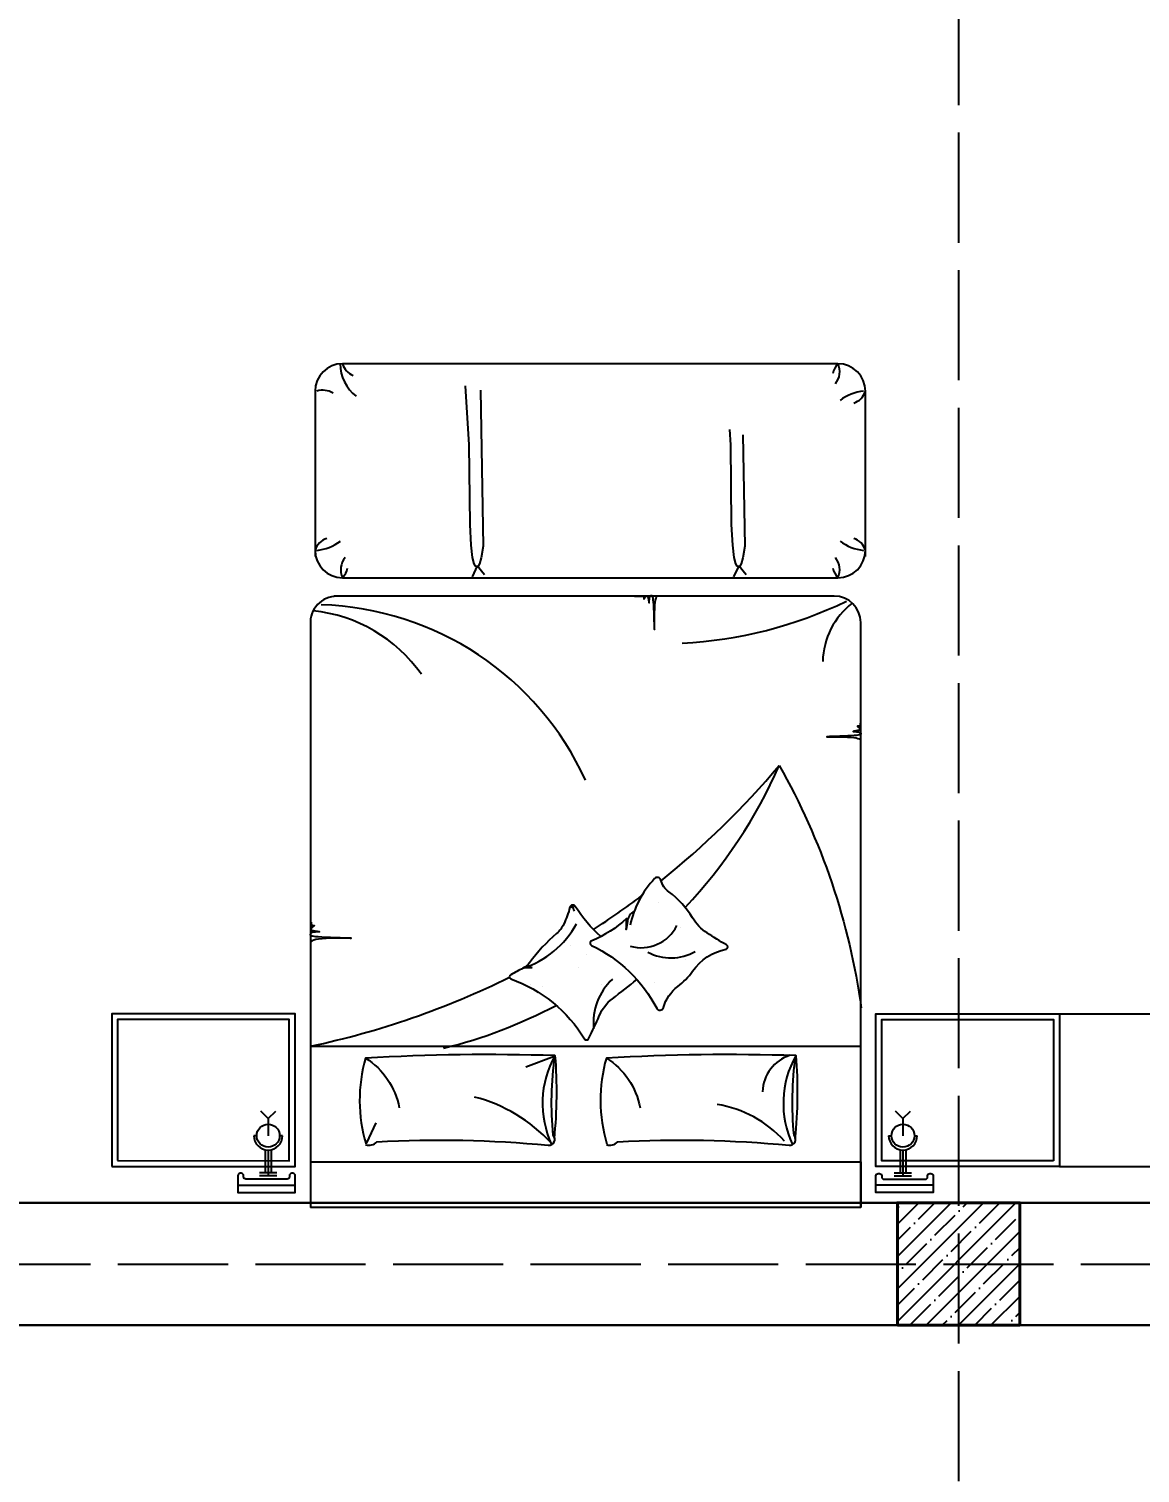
# Model space of a CAD drawing. Header units: millimetres. Extents: x -178199094 to 13669908, y -30538122 to 6091408.
# Drawn here: x 6798798 to 6802433, y 314301 to 319024 of the extents above; entities that cross this region are included whole.
import ezdxf

# ---------------------------------------------------------------- set-up
doc = ezdxf.new("R2010")
doc.units = ezdxf.units.MM
doc.linetypes.add('ACAD_ISO02W100', pattern=[15, 12, -3])
for name, color, linetype in [('ELEC', 4, 'Continuous'), ('FUR', 42, 'Continuous'), ('Plan 1', 7, 'Continuous'), ('wood', 26, 'Continuous')]:
    doc.layers.add(name, color=color, linetype=linetype)
doc.styles.add('gost', font='GOST Common.ttf')
doc.dimstyles.new('Copy of GOST', dxfattribs={"dimtxt": 150, "dimasz": 100, "dimexe": 0.18, "dimexo": 0.06, "dimgap": 3, "dimtad": 1, "dimdec": 0, "dimzin": 0, "dimdsep": 46, "dimtxsty": 'gost', "dimblk": 'ARCHTICK', "dimcen": 0.09, "dimclrt": 256, "dimadec": 0, "dimazin": 0, "dimtfac": 1, "dimtdec": 0, "dimtofl": 0, "dimtmove": 0, "dimatfit": 3, "dimldrblk": 'ARCHTICK', "dimfxl": 200, "dimfxlon": 1, "dimtolj": 1, "dimtzin": 0, "dimarcsym": 0})

# ---------------------------------------------------------------- blocks, each defined once
blk = doc.blocks.new('*X607')
at = {"color": 0}
for p, q in [((3155.9, 8182.9), (3155.9, 8182.9)), ((3147.8, 8143.4), (3147.8, 8143.4)), ((3283, 8049.6), (3283, 8049.6)), ((3209.5, 8023.9), (3209.5, 8023.9)), ((3251.6, 7997), (3251.6, 7997)), ((3154.1, 7950.7), (3154.1, 7950.7))]:
    blk.add_line(p, q, dxfattribs=at)
blk = doc.blocks.new('*X606')
at = {"color": 0}
for p, q in [((3155.9, 8182.9), (3155.9, 8182.9)), ((3139.8, 7939.7), (3139.8, 7939.7))]:
    blk.add_line(p, q, dxfattribs=at)
blk = doc.blocks.new('*X605')
at = {"color": 0}
for p, q in [((3155.9, 8182.9), (3155.9, 8182.9)), ((3139.8, 7939.7), (3139.8, 7939.7))]:
    blk.add_line(p, q, dxfattribs=at)
blk = doc.blocks.new('*X604')
at = {"color": 0}
for p, q in [((3163, 7776.2), (3163, 7776.2)), ((3422.2, 7761.3), (3422.2, 7761.3)), ((3244.3, 7698.6), (3244.3, 7698.6)), ((3236.2, 7675.7), (3236.2, 7675.7)), ((3340.3, 7689.4), (3340.3, 7689.4))]:
    blk.add_line(p, q, dxfattribs=at)
blk = doc.blocks.new('_ArchTick')
at = {"color": 0, "linetype": 'ByBlock', "const_width": 0.15}
blk.add_lwpolyline([(-0.5, -0.5), (0.5, 0.5)], dxfattribs=at)
blk = doc.blocks.new('*D672')
at = {"color": 0, "lineweight": -2, "transparency": 16777216}
for p, q in [((6791039.1, 312585), (6791039.1, 312384.8)), ((6803938.9, 312585), (6803938.9, 312384.8)), ((6791039.1, 312385), (6803938.9, 312385))]:
    blk.add_line(p, q, dxfattribs=at)
at = {"layer": 'Defpoints', "color": 0, "transparency": 16777216}
for p in [(6791039.1, 314985), (6803938.9, 314985), (6803938.9, 312385)]:
    blk.add_point(p, dxfattribs=at)
at = {"color": 0, "lineweight": -2, "transparency": 16777216, "xscale": 100, "yscale": 100, "zscale": 100, "rotation": 180}
blk.add_blockref('_ArchTick', (6791039.1, 312385), dxfattribs=at)
at = {"color": 0, "lineweight": -2, "transparency": 16777216, "xscale": 100, "yscale": 100, "zscale": 100}
blk.add_blockref('_ArchTick', (6803938.9, 312385), dxfattribs=at)
at = {"transparency": 16777216, "insert": (6797489, 312463), "char_height": 150, "attachment_point": 5, "style": 'gost'}
blk.add_mtext('\\A1;12900', dxfattribs=at)

msp = doc.modelspace()

# ---------------------------------------------------------------- hatches: boundary and pattern name
at = {"transparency": 33554687}
h = msp.add_hatch(dxfattribs=at)
h.set_pattern_fill('ANSI35', color=1, scale=300)
h.set_pattern_definition([(45, (6743517.73, 291784.27), (-53.03301, 53.03301), []), (45, (6743570.76, 291784.27), (-53.03301, 53.03301), [93.75, -18.75, 0, -18.75])])
h.paths.add_polyline_path([(6802038.90942, 315185.30022), (6801638.90942, 315185.30022), (6801638.90942, 314785.30022), (6802038.90942, 314785.30022)])

# ---------------------------------------------------------------- linework, layer by layer
at = {"color": 253}
for p, q in [((6801444.16379, 317929.33972), (6799823.71117, 317929.33972)), ((6799733.68603, 317839.31457), (6799733.68603, 317299.1637)), ((6801534.18893, 317299.1637), (6801534.18893, 317839.31457)), ((6800264.1543, 317268.55112), (6800247.29846, 317231.97887)), ((6800288.23408, 317238.62837), (6800264.1543, 317268.55112)), ((6800270.92166, 317266.93985), (6800268.94412, 317268.92038)), ((6801119.87203, 317268.55112), (6801103.01619, 317231.97887)), ((6801143.95181, 317238.62837), (6801119.87203, 317268.55112)), ((6801126.63938, 317266.93985), (6801124.66185, 317268.92038)), ((6799823.71117, 317229.33972), (6801444.16379, 317229.33972)), ((6799718.62486, 317087.63086), (6799718.62486, 315319.59663)), ((6799718.65548, 315697.60802), (6801518.65567, 315697.60802)), ((6799903.70564, 315381.35023), (6799933.24134, 315447.09856)), ((6799718.62486, 315319.59663), (6801518.65567, 315319.59663)), ((6799718.62486, 315319.59663), (6799718.62486, 315169.59406)), ((6801518.65567, 315319.59663), (6801518.65567, 315169.59406)), ((6801518.65567, 315169.59406), (6799718.62486, 315169.59406))]:
    msp.add_line(p, q, dxfattribs=at)
at = {"color": 18, "lineweight": 30, "true_color": 0x000000}
msp.add_line((6791239.11979, 315184.9647), (6803789.11979, 315184.9647), dxfattribs=at)
at = {"color": 253}
for points in [[(6800275.17601, 317842.74846), (6800284.15809, 317332.39865), (6800277.00692, 317294.93481), (6800271.77483, 317275.22525), (6800267.58582, 317267.49778), (6800263.56388, 317265.9802), (6800259.03734, 317266.93031), (6800254.15198, 317274.72582), (6800249.2579, 317295.77444), (6800244.70522, 317336.48386), (6800240.84404, 317403.2618), (6800238.02449, 317664.5612), (6800225.83877, 317856.91225)], [(6801133.46296, 317696.76882), (6801139.87582, 317332.39865), (6801132.72465, 317294.93481), (6801127.49256, 317275.22525), (6801123.30355, 317267.49778), (6801119.28161, 317265.9802), (6801114.75507, 317266.93031), (6801109.86971, 317274.72582), (6801104.97563, 317295.77444), (6801100.42295, 317336.48386), (6801096.56177, 317403.2618), (6801093.74222, 317664.5612), (6801090.5881, 317714.34892)], [(6801432.1497, 317169.59406), (6799795.4047, 317169.59406)], [(6800778.59202, 317169.33834), (6800787.05062, 317169.59406), (6800792.7664, 317169.69573), (6800796.7906, 317169.68091), (6800800.00883, 317169.57985), (6800802.64437, 317169.39375), (6800804.75491, 317169.11652), (6800806.39813, 317168.74207), (6800807.63171, 317168.26432), (6800808.51335, 317167.67717), (6800809.10073, 317166.97454), (6800809.45152, 317166.15034), (6800809.62213, 317165.21087), (6800809.66376, 317164.21197), (6800809.6263, 317163.22188), (6800809.55967, 317162.30882), (6800809.51377, 317161.54102), (6800809.53851, 317160.98673), (6800809.68379, 317160.71416), (6800809.99952, 317160.79154), (6800810.52115, 317161.26114), (6800811.22629, 317162.06123), (6800812.07808, 317163.10415), (6800813.0397, 317164.30222), (6800814.07428, 317165.56774), (6800815.14499, 317166.81305), (6800816.21497, 317167.95045), (6800817.24738, 317168.89226), (6800818.21236, 317169.56119), (6800819.10808, 317169.92152), (6800819.93966, 317169.94788), (6800820.71225, 317169.61495), (6800821.431, 317168.89738), (6800822.10105, 317167.76981), (6800822.72755, 317166.20692), (6800823.31563, 317164.18334), (6800823.8689, 317161.70985), (6800824.38482, 317158.94155), (6800824.85931, 317156.06969), (6800825.2883, 317153.28548), (6800825.6677, 317150.78014), (6800825.99344, 317148.7449), (6800826.26143, 317147.37099), (6800826.4676, 317146.84962), (6800826.61323, 317147.30932), (6800826.72113, 317148.62781), (6800826.81944, 317150.62011), (6800826.93633, 317153.10124), (6800827.09995, 317155.8862), (6800827.33847, 317158.79003), (6800827.68004, 317161.62774), (6800828.15283, 317164.21434), (6800828.77535, 317166.40018), (6800829.52755, 317168.17687), (6800830.37973, 317169.57134), (6800831.30218, 317170.61051), (6800832.26522, 317171.32133), (6800833.23915, 317171.73071), (6800834.19426, 317171.8656), (6800835.10085, 317171.75293), (6800835.93584, 317171.37163), (6800836.70255, 317170.50867), (6800837.41088, 317168.90305), (6800838.07076, 317166.29375), (6800838.6921, 317162.41974), (6800839.28484, 317157.02002), (6800839.85888, 317149.83357), (6800840.42415, 317140.59937), (6800840.98664, 317129.24914), (6800841.53666, 317116.48558), (6800842.06057, 317103.20409), (6800842.54475, 317090.3001), (6800842.97559, 317078.66904), (6800843.33945, 317069.20632), (6800843.6227, 317062.80737), (6800843.81174, 317060.36761), (6800843.90306, 317062.4868), (6800843.93379, 317068.58199), (6800843.95116, 317077.77458), (6800844.00242, 317089.18597), (6800844.13482, 317101.93755), (6800844.3956, 317115.15071), (6800844.83201, 317127.94684), (6800845.4913, 317139.44735), (6800846.41509, 317148.95638), (6800847.62253, 317156.50917), (6800849.12716, 317162.32371), (6800850.94249, 317166.61799), (6800853.08206, 317169.61), (6800854.20204, 317170.47247)], [(6801516.92561, 316753.32949), (6801516.73951, 316750.69395), (6801516.46228, 316748.58341), (6801516.08783, 316746.94019), (6801515.61007, 316745.70661), (6801515.02293, 316744.82497), (6801514.32029, 316744.23759), (6801513.49609, 316743.88679), (6801512.55662, 316743.71618), (6801511.55772, 316743.67456), (6801510.56763, 316743.71202), (6801509.65457, 316743.77865), (6801508.88678, 316743.82455), (6801508.33248, 316743.79981), (6801508.05991, 316743.65453), (6801508.1373, 316743.3388), (6801508.60689, 316742.81717), (6801509.40699, 316742.11203), (6801510.44991, 316741.26023), (6801511.64797, 316740.29862), (6801512.9135, 316739.26403), (6801514.1588, 316738.19333), (6801515.2962, 316737.12335), (6801516.23801, 316736.09094), (6801516.90695, 316735.12595), (6801517.26727, 316734.23024), (6801517.29364, 316733.39866), (6801516.96071, 316732.62606), (6801516.24313, 316731.90731), (6801515.11557, 316731.23726), (6801513.55267, 316730.61077), (6801511.5291, 316730.02269), (6801509.0556, 316729.46942), (6801506.28731, 316728.9535), (6801503.41545, 316728.479), (6801500.63123, 316728.05001), (6801498.12589, 316727.67061), (6801496.09066, 316727.34488), (6801494.71674, 316727.07689), (6801494.19537, 316726.87072), (6801494.65508, 316726.72508), (6801495.97357, 316726.61719), (6801497.96587, 316726.51888), (6801500.44699, 316726.40199), (6801503.23196, 316726.23837), (6801506.13579, 316725.99985), (6801508.97349, 316725.65827), (6801511.5601, 316725.18548), (6801513.74594, 316724.56296), (6801515.52263, 316723.81077), (6801516.91709, 316722.95859), (6801517.95627, 316722.03613), (6801518.66708, 316721.07309), (6801519.07647, 316720.09917), (6801519.21136, 316719.14406), (6801519.09868, 316718.23746), (6801518.71738, 316717.40247), (6801517.85443, 316716.63577), (6801516.24881, 316715.92744), (6801513.6395, 316715.26756), (6801509.7655, 316714.64621), (6801504.36578, 316714.05348), (6801497.17933, 316713.47943), (6801487.94513, 316712.91417), (6801476.5949, 316712.35167), (6801463.83133, 316711.80166), (6801450.54984, 316711.27775), (6801437.64585, 316710.79356), (6801426.01479, 316710.36273), (6801416.55207, 316709.99887), (6801410.15313, 316709.71561), (6801407.71337, 316709.52658), (6801409.83255, 316709.43525), (6801415.92775, 316709.40453), (6801425.12034, 316709.38716), (6801436.53173, 316709.33589), (6801449.2833, 316709.2035), (6801462.49646, 316708.94272), (6801475.2926, 316708.50631), (6801486.7931, 316707.84702), (6801496.30214, 316706.92323), (6801503.85493, 316705.71579), (6801509.66947, 316704.21116), (6801513.96374, 316702.39583), (6801516.95576, 316700.25625), (6801517.81822, 316699.13628)], [(6799720.70094, 316103.62646), (6799720.92426, 316100.46381), (6799721.25693, 316097.93116), (6799721.70627, 316095.9593), (6799722.27958, 316094.47899), (6799722.98416, 316093.42103), (6799723.82731, 316092.71618), (6799724.81635, 316092.29522), (6799725.94372, 316092.09049), (6799727.1424, 316092.04054), (6799728.33051, 316092.08549), (6799729.42618, 316092.16545), (6799730.34753, 316092.22053), (6799731.01269, 316092.19084), (6799731.33977, 316092.0165), (6799731.24691, 316091.63762), (6799730.6834, 316091.01167), (6799729.72328, 316090.16551), (6799728.47177, 316089.14335), (6799727.0341, 316087.98941), (6799725.51547, 316086.74791), (6799724.0211, 316085.46306), (6799722.65622, 316084.17909), (6799721.52605, 316082.9402), (6799720.72333, 316081.78221), (6799720.29094, 316080.70735), (6799720.2593, 316079.70946), (6799720.65882, 316078.78234), (6799721.51991, 316077.91984), (6799722.87299, 316077.11578), (6799724.74846, 316076.36399), (6799727.17675, 316075.6583), (6799730.14494, 316074.99437), (6799733.46689, 316074.37526), (6799736.91313, 316073.80587), (6799740.25419, 316073.29109), (6799743.26059, 316072.8358), (6799745.70288, 316072.44492), (6799747.35157, 316072.12333), (6799747.97722, 316071.87593), (6799747.42557, 316071.70117), (6799745.84338, 316071.57169), (6799743.45263, 316071.45372), (6799740.47528, 316071.31345), (6799737.13332, 316071.11711), (6799733.64872, 316070.83088), (6799730.24347, 316070.42099), (6799727.13955, 316069.85365), (6799724.51654, 316069.10662), (6799722.38451, 316068.20399), (6799720.71115, 316067.18138), (6799719.46414, 316066.07443), (6799718.61117, 316064.91878), (6799718.1199, 316063.75007), (6799717.95803, 316062.60394), (6799718.09325, 316061.51602), (6799718.55081, 316060.51403), (6799719.58635, 316059.59399), (6799721.5131, 316058.744), (6799724.64426, 316057.95214), (6799729.29307, 316057.20652), (6799735.77273, 316056.49524), (6799744.39647, 316055.80639), (6799755.47752, 316055.12807), (6799769.09779, 316054.45308), (6799784.41407, 316053.79306), (6799800.35186, 316053.16436), (6799815.83664, 316052.58334), (6799829.79392, 316052.06634), (6799841.14918, 316051.62971), (6799848.82791, 316051.2898), (6799851.75562, 316051.06297), (6799849.2126, 316050.95337), (6799841.89837, 316050.9165), (6799830.86726, 316050.89565), (6799817.17359, 316050.83414), (6799801.8717, 316050.67526), (6799786.01591, 316050.36233), (6799770.66055, 316049.83863), (6799756.85995, 316049.04749), (6799745.4491, 316047.93894), (6799736.38575, 316046.49001), (6799729.40831, 316044.68446), (6799724.25517, 316042.50606), (6799720.66476, 316039.93857), (6799719.6298, 316038.5946)], [(6800515.51646, 315664.31773), (6800423.29276, 315628.53066)]]:
    msp.add_lwpolyline(points, dxfattribs=at)
for points in [[(6801252.10051, 316615.58786, -0.0950390839), (6801520.33284, 315822.44662)], [(6800777.77406, 316138.72138, 0.2632646904), (6800755.51246, 316105.9178, -0.0261078267), (6800751.86823, 316078.80261, 0.027613072), (6800752.84916, 316114.69079, -0.0892586091), (6800638.67056, 316042.33374, 0.6622421332), (6800637.98929, 316027.17431, -0.1620372799), (6800851.39344, 315821.43121, 0.6764994406), (6800873.19086, 315823.64365, -0.16051349), (6800920.1106, 315892.46257, 0.0747301271), (6800968.98389, 315943.11486, -0.1877213182), (6801078.59365, 316015.13632, 0.7079103677), (6801080.08264, 316028.43111, -0.0100030957), (6801015.94492, 316068.25016, -0.1138191261), (6800968.88108, 316116.92934, 0.0995386719), (6800891.05113, 316202.11792, -0.1734252756), (6800865.02931, 316240.54198, 0.5899876298), (6800844.69586, 316245.79688, 0.1373115464), (6800764.4943, 316093.50823, 0.1373115464)], [(6800668.60119, 316056.05887, -0.0690978694), (6800585.16895, 316154.5908, 0.6589648326), (6800567.34712, 316151.73051, -0.0497892116), (6800547.64009, 316097.03978, -0.1037567126), (6800524.07808, 316066.18164, 0.0557252707), (6800435.37404, 315970.4975, -0.118660449), (6800413.71778, 315952.31751, 0.0168112023), (6800374.75602, 315931.24674, 0.7079103677), (6800374.62632, 315917.86946, -0.169639788), (6800615.26176, 315721.46263, 0.6640363039), (6800629.38929, 315723.6229, 0.0237060698), (6800663.37115, 315796.59157, -0.1348338147), (6800706.68367, 315852.80601, 0.012748323), (6800786.0499, 315915.91137)], [(6799899.01495, 315658.82043, 0.1440186358), (6799900.6918, 315377.18895, 0.2486425302)], [(6800518.5303, 315666.8145, 0.0212761916), (6799899.01495, 315658.82043, -0.2063832956), (6800009.19027, 315496.20174, 0.2371975828)], [(6799899.01495, 315375.04758, 0.2677693838), (6799936.25519, 315384.67926, -0.0377391302), (6800496.83061, 315373.85992, 0.6846964071), (6800513.10538, 315406.31795, -0.0607021277), (6800518.5303, 315666.8145, -0.0466489314), (6800515.51646, 315395.49861, -1.3184357028)], [(6800686.83439, 315658.82043, 0.1440186358), (6800688.51124, 315377.18895, 0.2486425302)], [(6801306.34974, 315666.8145, 0.0212761916), (6800686.83439, 315658.82043, -0.2063832956), (6800797.00971, 315496.20174, 0.2371975828)], [(6800686.83439, 315375.04758, 0.2677693838), (6800724.07463, 315384.67926, -0.0377391302), (6801284.65005, 315373.85992, 0.6846964071), (6801300.92482, 315406.31795, -0.0607021277), (6801306.34974, 315666.8145, -0.0466489314), (6801303.3359, 315395.49861, -1.3184357028)], [(6800505.87215, 315381.35023, 0.143971762), (6800255.7229, 315531.15655, 1.2922323623)]]:
    msp.add_lwpolyline(points, format="xyb", dxfattribs=at)
at = {"lineweight": 40}
msp.add_lwpolyline([(6801638.90942, 314785.30022), (6802038.90942, 314785.30022), (6802038.90942, 315185.30022), (6801638.90942, 315185.30022)], close=True, dxfattribs=at)
at = {"color": 18, "lineweight": 30, "true_color": 0x000000}
msp.add_lwpolyline([(6791239.11979, 314784.9647), (6804138.90942, 314784.9647)], dxfattribs=at)
at = {"color": 152, "true_color": 0x2776bb}
msp.add_lwpolyline([(6802137.6392, 314784.95892), (6801737.6392, 314784.95892)], dxfattribs=at)
at = {"color": 18, "true_color": 0x000000}
msp.add_lwpolyline([(6801787.63905, 314784.95892), (6802037.63905, 314784.95892)], dxfattribs=at)
at = {"color": 253}
for centre, radius, start, end in [((6799823.71117, 317839.31457), 90.02515, 90, 180), ((6799947.90411, 317927.78332), 131.50474, 179.45125039, 232.80265015), ((6799880.72783, 317945.8859), 59.36897, 196.18268316, 248.13857746), ((6801492.11275, 317884.32757), 65.76622, 136.80947862, 168.3840962), ((6801387.41253, 317902.92607), 62.59701, 320.84129667, 24.95860286), ((6801444.16379, 317839.31457), 90.02515, 0, 90), ((6799759.30034, 317778.24579), 64.41666, 58.90545935, 107.55407), ((6801542.8987, 317688.27804), 152.11577, 95.61958293, 127.13957236), ((6801477.71986, 317856.79415), 59.11254, 287.83304984, 342.80047884), ((6799790.15511, 317301.88528), 59.11254, 107.83304984, 162.80047884), ((6799724.97626, 317470.40139), 152.11577, 275.61958293, 307.13957236), ((6801542.8987, 317470.40139), 152.11577, 232.86042764, 264.38041707), ((6801477.71986, 317301.88528), 59.11254, 17.19952116, 72.16695016), ((6799823.71117, 317319.36486), 90.02515, 180, 270), ((6799880.46243, 317255.75336), 62.59701, 140.84129667, 204.95860286), ((6801387.41253, 317255.75336), 62.59701, 335.04139714, 39.15870333), ((6801444.16379, 317319.36486), 90.02515, 270, 0), ((6799775.76221, 317274.35186), 65.76622, 316.80947862, 348.3840962), ((6801492.11275, 317274.35186), 65.76622, 191.6159038, 223.19052138), ((6799804.96599, 317082.29307), 86.50597, 90, 183.5376473), ((6800861.5603, 318422.1312), 1408.56055, 272.99169225, 295.68187478), ((6801644.6968, 316948.7359), 250.47766, 127.85532606, 178.44053294), ((6801432.1497, 317083.08809), 86.50597, 0, 90), ((6799676.07878, 316627.71275), 496.34767, 35.19013529, 84.02057101), ((6799724.74157, 316158.13079), 983.18693, 24.60776791, 88.3032896), ((6799155.27645, 318378.47419), 2739.42318, 308.63291724, 319.94485158), ((6799763.94278, 317268.36032), 1625.03087, 316.5887188, 336.31559707), ((6800587.28076, 316148.08314), 14.28532, 129.70969832, 175.95060226), ((6800598.12989, 316153.26791), 20.80231, 163.79673406, 220.45660725), ((6799155.27645, 318378.47419), 2739.42318, 302.93136017, 306.95098583), ((6800319.83143, 316243.68721), 306.12244, 287.86019413, 331.51221341), ((6800800.47492, 316150.67504), 131.08728, 254.03720314, 333.45361217), ((6800897.61608, 316149.65891), 163.36345, 242.61036871, 299.36101547), ((6799155.27645, 318378.47419), 2739.42318, 281.8679079, 296.3246905), ((6800429.9701, 315921.39002), 34.93777, 66.83516855, 117.72181111), ((6800432.65996, 315853.7853), 100.33645, 83.67499683, 100.88198284), ((6800842.64935, 315772.06851), 198.58962, 133.20347612, 185.05559032), ((6799763.94278, 317268.36032), 1625.03087, 283.90497255, 297.81692456), ((6800796.31976, 315511.00632), 318.50145, 150.71254967, 205.00895258), ((6801326.02016, 315545.30653), 128.21207, 107.40731581, 178.51286219), ((6801584.1392, 315511.00632), 318.50145, 150.71254967, 205.00895258), ((6800989.83112, 315135.18411), 376.51006, 42.01177993, 80.96348359)]:
    msp.add_arc(centre, radius, start, end, dxfattribs=at)
at = {"layer": 'ELEC', "color": 253}
for p, q in [((6799580.53977, 315461.01314), (6799556.04599, 315485.5062)), ((6799580.53977, 315461.01314), (6799605.03282, 315485.50692)), ((6799580.53977, 315461.01314), (6799580.53977, 315404.76002)), ((6801656.77529, 315461.02528), (6801632.28187, 315485.51869)), ((6801656.77529, 315461.02528), (6801681.2687, 315485.51869)), ((6801656.77529, 315461.02528), (6801656.77529, 315404.77215)), ((6799543.03768, 315404.7593), (6799533.66216, 315404.7593)), ((6799627.41737, 315404.7593), (6799618.04185, 315404.7593)), ((6801609.89768, 315404.77215), (6801619.2732, 315404.77215)), ((6801694.27737, 315404.77215), (6801703.65289, 315404.77215)), ((6799571.16425, 315357.88169), (6799571.16425, 315282.87753)), ((6799580.53977, 315357.88169), (6799580.53977, 315273.50201)), ((6799589.91529, 315357.88169), (6799589.91529, 315282.87753)), ((6801647.39977, 315357.89455), (6801647.39977, 315282.89039)), ((6801656.77529, 315357.89455), (6801656.77529, 315273.51486)), ((6801666.15081, 315357.89455), (6801666.15081, 315282.89039)), ((6799608.66633, 315282.87753), (6799552.41321, 315282.87753)), ((6799608.66633, 315273.50201), (6799552.41321, 315273.50201)), ((6801628.64872, 315282.89039), (6801684.90185, 315282.89039)), ((6801628.64872, 315273.51486), (6801684.90185, 315273.51486))]:
    msp.add_line(p, q, dxfattribs=at)
for centre in [(6799580.53977, 315404.76002), (6801656.77529, 315404.77215)]:
    msp.add_circle(centre, 37.50208, dxfattribs=at)
for centre, start, end in [((6799580.53977, 315404.76002), 180.00088076, 359.99911924), ((6801656.77529, 315404.77215), 180, 0)]:
    msp.add_arc(centre, 46.8776, start, end, dxfattribs=at)
at = {"layer": 'FUR', "color": 253}
for points in [[(6801518.65567, 315169.59406), (6801518.65567, 317083.08809)], [(6802168.68899, 315803.55911), (6803888.90942, 315803.55911)], [(6802168.68899, 315303.55911), (6803888.90942, 315303.55911)], [(6801518.65567, 315169.59406), (6799718.65567, 315169.59406)]]:
    msp.add_lwpolyline(points, dxfattribs=at)
for points in [[(6799068.77668, 315304.33173), (6799668.65938, 315303.54626), (6799668.65938, 315803.54626), (6799068.62607, 315803.54626)], [(6799087.77668, 315323.33173), (6799649.65938, 315322.54626), (6799649.65938, 315784.54626), (6799087.77668, 315785.33173)], [(6802168.68899, 315303.55911), (6801568.65567, 315303.55911), (6801568.65567, 315803.55911), (6802168.68899, 315803.55911)], [(6802149.68899, 315322.55911), (6801587.65567, 315322.55911), (6801587.65567, 315784.55911), (6802149.68899, 315784.55911)]]:
    msp.add_lwpolyline(points, close=True, dxfattribs=at)
at = {"layer": 'Plan 1', "color": 9, "linetype": 'ACAD_ISO02W100', "ltscale": 30, "true_color": 0xc7c8ca}
msp.add_lwpolyline([(6801838.90942, 329485.1447), (6801838.90942, 310885.1447)], dxfattribs=at)
at = {"layer": 'Plan 1', "color": 251, "linetype": 'ACAD_ISO02W100', "ltscale": 30, "true_color": 0x636466}
msp.add_lwpolyline([(6786939.11979, 314984.9647), (6808089.11979, 314984.9647)], dxfattribs=at)
at = {"layer": 'wood', "color": 253}
for p, q in [((6799481.14897, 315243.45573), (6799668.65938, 315243.45573)), ((6801756.16608, 315243.46859), (6801568.65567, 315243.46859))]:
    msp.add_line(p, q, dxfattribs=at)
for points in [[(6799492.55021, 315281.74328), (6799488.80001, 315281.74328, 0.4142135624), (6799481.29959, 315274.24287), (6799481.29959, 315219.40988), (6799668.81, 315219.40988), (6799668.81, 315274.24287, 0.4142135624), (6799661.30958, 315281.74328), (6799657.55938, 315281.74328, 0.4142135624), (6799650.05896, 315274.24287), (6799650.05896, 315270.49266, -0.4142135624), (6799642.55854, 315262.99224), (6799507.55105, 315262.99224, -0.4142135624), (6799500.05063, 315270.49266), (6799500.05063, 315274.24287, 0.4142135624)], [(6801744.91546, 315280.97067), (6801748.66566, 315280.97067, -0.4142135624), (6801756.16608, 315273.47025), (6801756.16608, 315218.63727), (6801568.65567, 315218.63727), (6801568.65567, 315273.47025, -0.4142135624), (6801576.15609, 315280.97067), (6801579.90629, 315280.97067, -0.4142135624), (6801587.40671, 315273.47025), (6801587.40671, 315269.72004, 0.4142135624), (6801594.90713, 315262.21963), (6801729.91462, 315262.21963, 0.4142135624), (6801737.41504, 315269.72004), (6801737.41504, 315273.47025, -0.4142135624)]]:
    msp.add_lwpolyline(points, format="xyb", close=True, dxfattribs=at)

# ---------------------------------------------------------------- block references
at = {"color": 253, "xscale": 1.000017114481404, "yscale": 1.000017114481404, "zscale": 1.000017114481404, "rotation": 89.99999999999999}
for name in ['*X604', '*X607', '*X606', '*X605']:
    msp.add_blockref(name, (6808620.20983, 312744.2236), dxfattribs=at)

# ---------------------------------------------------------------- dimensions: what is measured, and where the dimension line sits
at = {"color": 253}
dim = msp.add_linear_dim(base=(6803938.90942, 312384.9647), p1=(6791039.11979, 314984.9647), p2=(6803938.90942, 314984.9647), dimstyle='Copy of GOST', dxfattribs=at)
dim.commit()
dim.dimension.update_dxf_attribs({"geometry": '*D672', "text_midpoint": (6797489.0146, 312462.9647)})

doc.saveas('drawing.dxf')
